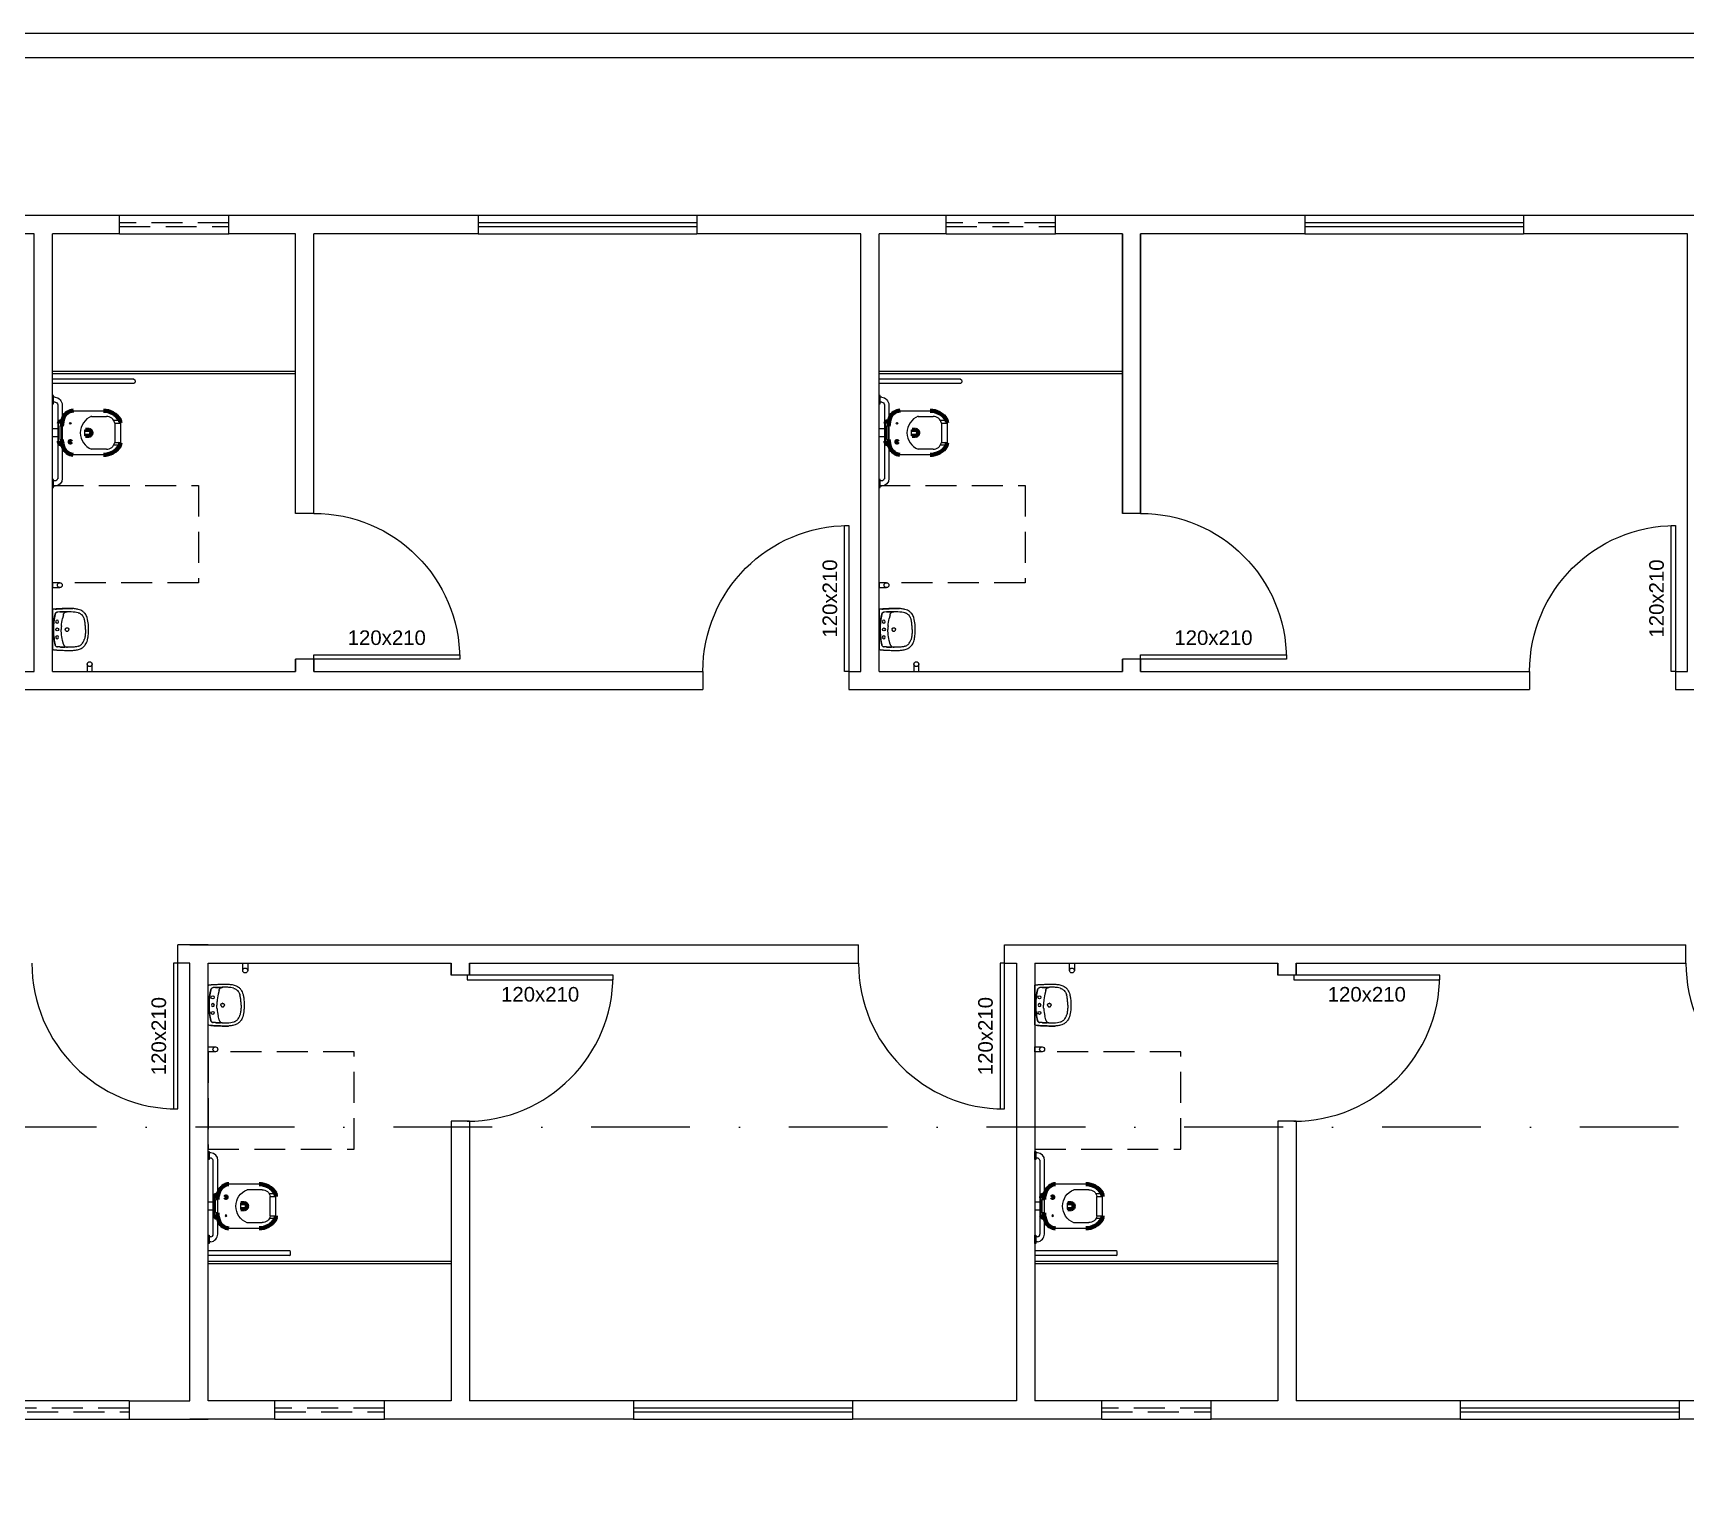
# Model space of a CAD drawing. Header units: centimetres. Extents: x 0 to 1099704, y -139216 to 99734.
# Drawn here: x 1048131 to 1049491, y 11487 to 12691 of the extents above; entities that cross this region are included whole.
import ezdxf
from ezdxf.enums import TextEntityAlignment as Align

# ---------------------------------------------------------------- set-up
doc = ezdxf.new("R2010")
doc.units = ezdxf.units.CM
doc.header["$LTSCALE"] = 4
doc.linetypes.add('DASHDOT', pattern=[25.4, 12.7, -6.35, 0, -6.35])
doc.linetypes.add('DASHED2', pattern=[9.525, 6.35, -3.175])
for name, color, linetype in [('0.1', 1, 'Continuous'), ('0.2', 2, 'Continuous'), ('0.4', 4, 'Continuous'), ('0.6', 6, 'Continuous'), ('02-CONT', 2, 'Continuous'), ('08', 8, 'Continuous'), ('B-CORTE', 4, 'DASHDOT'), ('PDF1_PH - Metal', 253, 'Continuous'), ('PROJEÇÕES', 1, 'DASHED2')]:
    doc.layers.add(name, color=color, linetype=linetype)
doc.layers.add('PDF1_PH - Alv Construir', color=6, linetype='Continuous', lineweight=40)
doc.styles.add('2mm 1-50', font='arial.ttf', dxfattribs={"height": 0.1})

# ---------------------------------------------------------------- blocks, each defined once
blk = doc.blocks.new('1_00e')
blk.add_lwpolyline([(-28.4, -52.3), (-25.4, -52.3), (-25.4, 47.7), (-28.4, 47.7)], close=True)
at = {"color": 1}
blk.add_arc((-28.4, -52.3), 100, 0, 90, dxfattribs=at)
blk = doc.blocks.new('Barra 3')
at = {"layer": 'PDF1_PH - Metal', "lineweight": 9}
for points in [[(19245.1, 25719.8), (19252, 25719.8), (19252, 25719), (19245.1, 25719)], [(19315, 25719.8), (19321.9, 25719.8), (19321.9, 25719), (19315, 25719)]]:
    blk.add_lwpolyline(points, close=True, dxfattribs=at)
for points in [[(19246.4, 25717.7), (19246.4, 25719)], [(19250.7, 25717.7), (19250.7, 25719)], [(19316.3, 25717.7), (19316.3, 25719)], [(19320.6, 25717.7), (19320.6, 25719)], [(19252.9, 25715.5), (19314.6, 25715.5)], [(19252.9, 25711.7), (19314.6, 25711.7)]]:
    blk.add_lwpolyline(points, dxfattribs=at)
for centre, radius, start, end in [((19253.4, 25718.8), 7.08, 188.6936, 267.1299), ((19253, 25717.8), 2.3, 183.7735, 266.2236), ((19314.4, 25717.9), 6.22, 270.0361, 357.9477), ((19314, 25717.8), 2.29, 284.5016, 358.1815)]:
    blk.add_arc(centre, radius, start, end, dxfattribs=at)
blk = doc.blocks.new('bacia sanit')
at = {"layer": 'PDF1_PH - Metal', "lineweight": 9}
for points in [[(16873.7, 24771.4), (16899, 24771.4)], [(16889.1, 24766.7), (16889.6, 24766.7), (16890, 24766.7), (16890.4, 24766.7), (16890.9, 24766.7), (16899.4, 24766.7), (16899.9, 24766.7), (16900.3, 24766.7), (16900.7, 24766.7), (16901.1, 24766.7), (16901.6, 24766.7)], [(16861.7, 24756.4), (16856.6, 24756.4)], [(16861.7, 24745.8), (16861.7, 24746.1), (16861.7, 24759.9), (16861.7, 24760.7)], [(16862.6, 24758.1), (16862.6, 24757.7), (16862.6, 24757.3), (16862.6, 24748.7), (16862.6, 24748.3), (16862.6, 24747.9)], [(16863, 24747.4), (16863, 24747.4), (16863.4, 24747.4), (16863.9, 24747.4), (16864.3, 24747.4), (16864.3, 24753), (16864.3, 24758.6), (16863.9, 24758.6), (16863.4, 24758.6), (16863, 24758.6)], [(16884.4, 24750.4), (16884, 24750.4), (16883.6, 24750.4), (16883.6, 24750.9), (16883.6, 24751.3), (16883.6, 24751.7), (16883.6, 24752.1), (16883.6, 24752.6), (16883.6, 24753), (16883.6, 24753.4), (16883.6, 24753.9), (16883.6, 24754.3), (16883.6, 24754.7), (16883.6, 24755.1), (16883.6, 24755.6), (16884, 24755.6), (16884, 24755.6)], [(16912.8, 24763.3), (16907.7, 24763.3)], [(16908.4, 24761.1), (16912.7, 24761.1), (16913.1, 24761.1)], [(16908.4, 24761.1), (16908.4, 24760.7), (16908.4, 24760.3), (16908.4, 24759.9), (16908.4, 24759.4), (16908.4, 24759), (16908.4, 24758.6), (16908.4, 24758.1), (16908.4, 24757.7), (16908.4, 24757.3), (16908.4, 24756.9), (16908.4, 24756.4)], [(16908.4, 24756.4), (16908.4, 24756), (16908.4, 24755.6), (16908.4, 24755.1), (16908.4, 24754.7), (16908.4, 24754.3), (16908.4, 24753.9), (16908.4, 24753.4), (16908.4, 24753), (16908.4, 24752.6), (16908.4, 24752.1), (16908.4, 24751.7), (16908.4, 24751.3), (16908.4, 24750.9), (16908.4, 24750)], [(16913.1, 24761.1), (16913.1, 24760.7), (16913.1, 24760.3), (16913.1, 24759.9), (16913.1, 24759.4), (16913.1, 24759), (16913.1, 24758.6), (16913.1, 24758.1), (16913.1, 24757.7), (16913.1, 24757.3), (16913.1, 24756.9), (16913.1, 24756.4), (16913.1, 24756), (16913.1, 24755.6), (16913.1, 24755.1), (16913.1, 24754.7), (16913.1, 24754.3), (16913.1, 24753.9), (16913.1, 24753.4), (16913.1, 24753), (16913.1, 24752.6), (16913.1, 24752.1), (16913.1, 24751.7), (16913.1, 24751.3), (16913.1, 24750.9), (16913.1, 24750.4), (16913.1, 24750), (16913.1, 24749.6), (16913.1, 24749.1), (16913.1, 24748.7), (16913.1, 24748.3), (16913.1, 24747.9), (16913.1, 24747.4), (16913.1, 24747), (16913.1, 24746.6), (16913.1, 24746.1), (16913.1, 24745.7), (16913.1, 24745.3), (16913.1, 24744.9)], [(16861.7, 24749.6), (16856.6, 24749.6)], [(16901.6, 24739.3), (16901.1, 24739.3), (16900.7, 24739.3), (16900.3, 24739.3), (16899.4, 24739.3), (16890.9, 24739.3), (16890.4, 24739.3), (16890, 24739.3), (16889.6, 24739.3), (16889.1, 24739.3)], [(16912.8, 24742.7), (16907.6, 24742.7)], [(16908.4, 24750), (16908.4, 24749.6), (16908.4, 24749.1), (16908.4, 24748.7), (16908.4, 24748.3), (16908.4, 24747.9), (16908.4, 24747.4), (16908.4, 24747), (16908.4, 24746.6), (16908.4, 24746.1), (16908.4, 24745.7), (16908.4, 24745.3), (16908.4, 24744.9)], [(16908.4, 24744.9), (16912.7, 24744.9), (16913.1, 24744.9)], [(16908.4, 24744.9), (16912.7, 24744.9), (16913.1, 24744.9)], [(16899, 24734.6), (16873.7, 24734.6)]]:
    blk.add_lwpolyline(points, dxfattribs=at)
at = {"layer": 'PDF1_PH - Metal', "lineweight": 211}
for points in [[(16913.1, 24761.1, 0.086524), (16912.6, 24763.9, 0.264906), (16899, 24771.4)], [(16913.1, 24744.9, -0.086524), (16912.6, 24742.1, -0.264906), (16899, 24734.6)]]:
    blk.add_lwpolyline(points, format="xyb", dxfattribs=at)
blk.add_lwpolyline([(16889.1, 24753), (16889.1, 24753), (16889.1, 24753)], dxfattribs=at)
at = {"layer": 'PDF1_PH - Metal', "lineweight": 9}
blk.add_circle((16871.4, 24760.9), 0.643, dxfattribs=at)
at = {"layer": 'PDF1_PH - Metal', "lineweight": 211}
blk.add_circle((16871.4, 24745.5), 0.643, dxfattribs=at)
for centre, radius, start, end in [((16874, 24762.5), 8.95, 90.3217, 157.8056), ((16864.8, 24759.9), 3.2, 88.1661, 164.6032), ((16890.8, 24757.2), 26.5, 161.0139, 177.0973), ((16885.4, 26015.1), 1259.5, 269.9347, 270.0653), ((16886.5, 24753), 2.59, 275.8679, 84.1321), ((16864.8, 24746), 3.06, 177.2926, 274.2593), ((16892.2, 24749.6), 28, 184.427, 198.8013), ((16875.2, 24744.9), 10.5, 204.627, 261.8049), ((16885.4, 23700.8), 1049.6, 89.9217, 90.0783)]:
    blk.add_arc(centre, radius, start, end, dxfattribs=at)
at = {"layer": 'PDF1_PH - Metal', "lineweight": 9}
for centre, radius, start, end in [((16894.4, 24753), 14.7, 110.9822, 249.0178), ((16901.6, 24759.8), 6.91, 11.172, 90.6439), ((16863, 24758.1), 0.429, 90, 180), ((16863, 24747.9), 0.429, 180, 270), ((16901.6, 24746.2), 6.91, 269.3561, 348.828)]:
    blk.add_arc(centre, radius, start, end, dxfattribs=at)
blk = doc.blocks.new('L.51_P')
at = {"layer": '08'}
for p, q in [((-250, 0), (-249, 0)), ((-249, 0), (249, 0)), ((250, 0), (249, 0)), ((-262, -36), (-262, -36)), ((-259, -9), (-259, -9)), ((-226, -95), (-224, -63)), ((-226, -95), (-225, -95)), ((-225, -95), (-224, -63)), ((-189, -140), (-140, -129)), ((-161, -28), (-161, -28)), ((0, -12), (0, -12)), ((189, -140), (140, -129)), ((161, -28), (161, -28)), ((226, -95), (224, -63)), ((225, -95), (224, -63)), ((226, -95), (225, -95)), ((259, -9), (259, -9)), ((262, -36), (262, -36)), ((-269, -260), (-269, -260)), ((-216, -329), (-216, -329)), ((216, -329), (216, -329)), ((269, -260), (269, -260))]:
    blk.add_line(p, q, dxfattribs=at)
at = {"layer": '08', "ltscale": 27.502596}
for centre in [(-100, -59), (100, -59)]:
    blk.add_circle(centre, 19, dxfattribs=at)
at = {"layer": '08'}
for centre, radius, start, end in [((10, -800), 688, 94.616, 102.655), ((0, -61), 19, 90, 270), ((0, -61), 19, 270, 90), ((-10, -800), 688, 77.345, 85.384)]:
    blk.add_arc(centre, radius, start, end, dxfattribs=at)
for centre, major_axis, ratio, start_param, end_param in [((-178, -187), (-49.3, 11.1), 0.999971, 0.133525, 0.210872), ((-238, -179), (-7.5, 6.62), 0.993745, 3.733046, 3.862859), ((-237, -179), (8.41, 5.42), 0.98852, 5.563301, 5.699979), ((0, -187), (-22.7, 2), 0.992499, 0.072609, 0.200275), ((0, -187), (-22.5, 0.5), 0.991671, 5.253548, 5.29957), ((0, -187), (-22.5, 0.9), 0.992169, 5.255337, 5.27196), ((0, -187), (22.5, 0.5), 0.991671, 0.983616, 1.029637), ((0, -187), (22.5, 0.9), 0.992169, 1.011226, 1.027848), ((0, -187), (22.7, 2), 0.992499, 6.08291, 6.210576), ((178, -187), (49.3, 11.1), 0.999971, 6.072313, 6.14966)]:
    blk.add_ellipse(centre, major_axis=major_axis, ratio=ratio, start_param=start_param, end_param=end_param, dxfattribs=at)
for points, degree, knots in [([(-259, -9), (-259, -8), (-259, -7), (-258, -5), (-258, -4), (-256, -3), (-255, -2), (-254, -1), (-253, 0), (-251, 0), (-250, 0), (-250, 0)], 3, [0, 0, 0, 0, 0.279228, 0.279228, 0.609743, 0.609743, 0.933753, 0.933753, 1.252428, 1.252428, 1.448625, 1.448625, 1.448625, 1.448625]), ([(250, 0), (251, 0), (252, 0), (254, -1), (255, -1), (256, -3), (257, -3), (258, -5), (259, -6), (259, -8), (259, -8), (259, -9)], 3, [0, 0, 0, 0, 0.317814, 0.317814, 0.630623, 0.630623, 0.946539, 0.946539, 1.267049, 1.267049, 1.448529, 1.448529, 1.448529, 1.448529]), ([(-262, -36), (-262, -36), (-262, -37), (-262, -37), (-263, -40), (-263, -43), (-263, -45), (-263, -47), (-263, -48), (-263, -50), (-264, -53), (-264, -56), (-264, -59), (-265, -70), (-265, -80), (-266, -91), (-266, -102), (-267, -112), (-267, -123), (-267, -125), (-267, -128), (-268, -131), (-268, -133), (-268, -136), (-268, -138), (-268, -152), (-269, -166), (-269, -179), (-269, -183), (-269, -188), (-269, -192), (-270, -196), (-270, -200), (-270, -204), (-270, -221), (-270, -239), (-269, -257), (-269, -258), (-269, -259), (-269, -260)], 3, [171.986581, 171.986581, 171.986581, 171.986581, 172.747492, 172.747492, 172.747492, 184.841953, 184.841953, 184.841953, 191.474069, 191.474069, 191.474069, 204.41633, 204.41633, 204.41633, 249.640497, 249.640497, 249.640497, 294.864664, 294.864664, 294.864664, 305.912278, 305.912278, 305.912278, 316.959891, 316.959891, 316.959891, 374.321134, 374.321134, 374.321134, 391.68978, 391.68978, 391.68978, 408.14059, 408.14059, 408.14059, 482.929639, 482.929639, 482.929639, 486.839965, 486.839965, 486.839965, 486.839965]), ([(-269, -260), (-270, -239), (-270, -219), (-269, -173), (-268, -148), (-267, -104), (-266, -85), (-264, -60), (-264, -54), (-263, -46), (-263, -45), (-263, -42), (-263, -40), (-263, -38), (-262, -38), (-262, -37), (-262, -37), (-262, -36), (-262, -36), (-262, -36), (-262, -36), (-262, -36)], 3, [0, 0, 0, 0, 6.207574, 6.207574, 13.657131, 13.657131, 19.458927, 19.458927, 21.24929, 21.24929, 21.72619, 21.72619, 22.164181, 22.164181, 22.393053, 22.393053, 22.550017, 22.550017, 22.706555, 22.706555, 22.800287, 22.800287, 22.800287, 22.800287]), ([(-228, -173), (-228, -172), (-228, -172), (-228, -172), (-228, -171), (-228, -170), (-228, -169), (-228, -167), (-228, -164), (-228, -163), (-228, -160), (-228, -158), (-228, -157), (-228, -154), (-228, -151), (-228, -150), (-228, -148), (-228, -146), (-228, -146), (-228, -143), (-228, -141), (-228, -139), (-228, -135), (-228, -131), (-228, -129), (-227, -125), (-227, -121), (-227, -119), (-227, -113), (-226, -108), (-226, -105), (-226, -101), (-226, -97), (-226, -97), (-226, -96), (-226, -96), (-226, -95), (-226, -95), (-226, -95)], 5, [546.249188, 546.249188, 546.249188, 546.249188, 546.249188, 546.249188, 546.773913, 546.773913, 546.773913, 554.287654, 554.287654, 554.287654, 563.875311, 563.875311, 563.875311, 572.16967, 572.16967, 572.16967, 583.42676, 583.42676, 583.42676, 585.726164, 585.726164, 585.726164, 600.370766, 600.370766, 600.370766, 613.069318, 613.069318, 613.069318, 629.14404, 629.14404, 629.14404, 652.058764, 652.058764, 652.058764, 654.921465, 654.921465, 654.921465, 656.548424, 656.548424, 656.548424, 656.548424, 656.548424, 656.548424]), ([(-225, -95), (-226, -99), (-226, -103), (-226, -107), (-226, -111), (-227, -115), (-227, -119), (-227, -123), (-228, -127), (-228, -131), (-228, -134), (-228, -136), (-228, -139), (-228, -141), (-228, -142), (-228, -144)], 3, [161.339345, 161.339345, 161.339345, 161.339345, 177.77484, 177.77484, 177.77484, 195.119077, 195.119077, 195.119077, 212.353229, 212.353229, 212.353229, 223.772837, 223.772837, 223.772837, 230.426393, 230.426393, 230.426393, 230.426393]), ([(-228, -144), (-228, -145), (-228, -145), (-228, -146), (-228, -146), (-228, -146), (-228, -146), (-228, -148), (-228, -150), (-228, -152), (-228, -153), (-228, -154), (-228, -155), (-228, -157), (-228, -158), (-228, -160), (-228, -160), (-228, -160), (-228, -160)], 3, [0, 0, 0, 0, 2.396491, 2.396491, 2.396491, 3.195399, 3.195399, 3.195399, 10.963495, 10.963495, 10.963495, 15.609873, 15.609873, 15.609873, 22.232893, 22.232893, 22.232893, 22.470867, 22.470867, 22.470867, 22.470867]), ([(-228, -173), (-228, -172), (-228, -172), (-228, -172), (-228, -170), (-228, -167), (-228, -165), (-228, -162), (-228, -160)], 5, [-26.00391, -26.00391, -26.00391, -26.00391, -26.00391, -26.00391, -25.733695, -25.733695, -25.733695, -13.019576, -13.019576, -13.019576, -13.019576, -13.019576, -13.019576]), ([(-228, -181), (-228, -181), (-228, -180), (-228, -180), (-228, -178), (-228, -177), (-228, -176), (-228, -175), (-228, -175), (-228, -174), (-228, -174), (-228, -173), (-228, -173), (-228, -173), (-228, -173), (-228, -173), (-228, -173), (-228, -173)], 5, [532.079054, 532.079054, 532.079054, 532.079054, 532.079054, 532.079054, 536.567488, 536.567488, 536.567488, 541.060364, 541.060364, 541.060364, 543.310398, 543.310398, 543.310398, 544.435445, 544.435445, 544.435445, 544.830456, 544.830456, 544.830456, 544.830456, 544.830456, 544.830456]), ([(-227, -179), (-227, -179), (-227, -179), (-227, -179), (-227, -179), (-227, -179), (-228, -179), (-228, -179), (-228, -179), (-228, -179), (-228, -179), (-228, -179), (-228, -179), (-228, -179), (-228, -179), (-228, -179), (-228, -179), (-228, -179), (-228, -179), (-228, -179), (-228, -179), (-228, -179), (-228, -179), (-228, -179), (-228, -179), (-228, -179), (-228, -179), (-228, -179), (-228, -179), (-228, -179), (-228, -179), (-228, -179), (-228, -179), (-228, -179), (-228, -179), (-228, -179), (-228, -179), (-228, -179), (-228, -179), (-228, -179), (-228, -179), (-228, -179), (-228, -179), (-228, -179), (-228, -179), (-228, -179)], 3, [86.606266, 86.606266, 86.606266, 86.606266, 87.728641, 87.728641, 87.728641, 90.455187, 90.455187, 90.455187, 92.379628, 92.379628, 92.379628, 93.341849, 93.341849, 93.341849, 93.82296, 93.82296, 93.82296, 94.063516, 94.063516, 94.063516, 94.304072, 94.304072, 94.304072, 94.448856, 94.448856, 94.448856, 94.726754, 94.726754, 94.726754, 94.86595, 94.86595, 94.86595, 95.005146, 95.005146, 95.005146, 95.521507, 95.521507, 95.521507, 95.779688, 95.779688, 95.779688, 95.976047, 95.976047, 95.976047, 96.037867, 96.037867, 96.037867, 96.037867]), ([(-228, -179), (-228, -179), (-228, -179), (-228, -180), (-228, -180), (-228, -180), (-228, -180), (-228, -180), (-228, -180), (-228, -181), (-228, -181), (-228, -181), (-228, -181), (-228, -181), (-228, -181), (-228, -181)], 3, [95.867328, 95.867328, 95.867328, 95.867328, 97.58866, 97.58866, 97.58866, 102.978619, 102.978619, 102.978619, 105.844941, 105.844941, 105.844941, 108.501415, 108.501415, 108.501415, 109.427734, 109.427734, 109.427734, 109.427734]), ([(-228, -182), (-228, -182), (-228, -182), (-228, -182), (-228, -182), (-228, -182), (-228, -181)], 3, [11.170476, 11.170476, 11.170476, 11.170476, 15.411887, 15.411887, 15.411887, 21.204547, 21.204547, 21.204547, 21.204547]), ([(-227, -181), (-228, -181), (-228, -181), (-228, -181), (-228, -181), (-228, -181), (-228, -181), (-228, -181), (-228, -181), (-228, -181), (-228, -181), (-228, -181), (-228, -181), (-228, -181), (-228, -181), (-228, -181), (-228, -181), (-228, -181), (-228, -181), (-228, -181), (-228, -181), (-228, -181), (-228, -181), (-228, -181), (-228, -181), (-228, -181), (-228, -181), (-228, -181)], 3, [86.606266, 86.606266, 86.606266, 86.606266, 91.112306, 91.112306, 91.112306, 94.304072, 94.304072, 94.304072, 94.448856, 94.448856, 94.448856, 94.726754, 94.726754, 94.726754, 95.005146, 95.005146, 95.005146, 95.521507, 95.521507, 95.521507, 95.779688, 95.779688, 95.779688, 95.976047, 95.976047, 95.976047, 96.03782, 96.03782, 96.03782, 96.03782]), ([(-228, -181), (-228, -181), (-228, -181), (-228, -181), (-228, -181), (-228, -181), (-228, -181), (-228, -181), (-228, -181), (-228, -181), (-228, -181), (-228, -181), (-228, -181), (-228, -181), (-228, -181), (-228, -181), (-228, -181), (-228, -181), (-228, -181), (-228, -181), (-228, -182), (-228, -182), (-228, -182), (-228, -182), (-228, -182)], 3, [0.000033, 0.000033, 0.000033, 0.000033, 1.898401, 1.898401, 1.898401, 2.370761, 2.370761, 2.370761, 3.823236, 3.823236, 3.823236, 5.758149, 5.758149, 5.758149, 9.592202, 9.592202, 9.592202, 9.856292, 9.856292, 9.856292, 15.276244, 15.276244, 15.276244, 18.99372, 18.99372, 18.99372, 18.99372]), ([(-189, -140), (-196, -141), (-203, -144), (-208, -149), (-211, -151), (-213, -153), (-216, -156), (-216, -156), (-216, -156), (-216, -156), (-221, -163), (-225, -170), (-227, -178), (-227, -179), (-227, -179), (-227, -180)], 3, [18.593861, 18.593861, 18.593861, 18.593861, 48.620819, 48.620819, 48.620819, 61.987959, 61.987959, 61.987959, 63.593601, 63.593601, 63.593601, 96.318173, 96.318173, 96.318173, 99.127558, 99.127558, 99.127558, 99.127558]), ([(-227, -179), (-227, -180), (-227, -180), (-227, -180), (-227, -180), (-227, -180), (-227, -180), (-227, -180), (-227, -180), (-227, -180), (-227, -180), (-227, -180), (-227, -180), (-227, -180), (-227, -180), (-227, -180), (-227, -180), (-227, -180), (-227, -180), (-227, -180), (-227, -180), (-227, -180), (-227, -180), (-227, -180), (-227, -180)], 3, [0, 0, 0, 0, 0.1444645, 0.1444645, 0.1444645, 0.1538416, 0.1538416, 0.1538416, 0.2328101, 0.2328101, 0.2328101, 0.2720552, 0.2720552, 0.2720552, 0.294529, 0.294529, 0.294529, 0.3195248, 0.3195248, 0.3195248, 0.3450333, 0.3450333, 0.3450333, 0.3642456, 0.3642456, 0.3642456, 0.3642456]), ([(-227, -181), (-227, -181), (-227, -181), (-227, -181), (-227, -181), (-227, -181), (-227, -181), (-227, -181), (-227, -180), (-227, -180), (-227, -180), (-227, -180), (-227, -180), (-227, -180), (-227, -180), (-227, -180), (-227, -180), (-227, -180), (-227, -180)], 3, [0, 0, 0, 0, 3.948132, 3.948132, 3.948132, 6.907098, 6.907098, 6.907098, 9.485674, 9.485674, 9.485674, 10.686492, 10.686492, 10.686492, 11.887309, 11.887309, 11.887309, 12.708565, 12.708565, 12.708565, 12.708565]), ([(-224, -63), (-224, -58), (-222, -53), (-219, -48), (-217, -45), (-214, -42), (-210, -40), (-208, -38), (-204, -37), (-201, -36)], 3, [10.913289, 10.913289, 10.913289, 10.913289, 33.960328, 33.960328, 33.960328, 50.289489, 50.289489, 50.289489, 65.056953, 65.056953, 65.056953, 65.056953]), ([(-201, -36), (-205, -37), (-210, -39), (-214, -42), (-219, -47), (-222, -55), (-223, -57), (-224, -60), (-224, -63)], 5, [7.912422, 7.912422, 7.912422, 7.912422, 7.912422, 7.912422, 31.991346, 31.991346, 31.991346, 47.45316, 47.45316, 47.45316, 47.45316, 47.45316, 47.45316]), ([(0, -12), (-60, -12), (-120, -19), (-180, -31), (-187, -33), (-194, -34), (-201, -36)], 3, [460.253252, 460.253252, 460.253252, 460.253252, 715.762091, 715.762091, 715.762091, 745.806363, 745.806363, 745.806363, 745.806363]), ([(-201, -36), (-177, -30), (-152, -25), (-128, -21), (-94, -17), (-61, -14), (-52, -14), (-43, -13), (-34, -13)], 5, [234.918202, 234.918202, 234.918202, 234.918202, 234.918202, 234.918202, 410.549748, 410.549748, 410.549748, 473.914825, 473.914825, 473.914825, 473.914825, 473.914825, 473.914825]), ([(-45, -114), (-41, -114), (-37, -114), (-32, -113), (-28, -113), (-24, -113), (-20, -113), (-13, -112), (-7, -112), (0, -112)], 3, [388.454766, 388.454766, 388.454766, 388.454766, 406.384907, 406.384907, 406.384907, 424.400948, 424.400948, 424.400948, 452.696543, 452.696543, 452.696543, 452.696543]), ([(-34, -13), (-30, -13), (-26, -13), (-22, -13), (-15, -12), (-8, -12), (-2, -12), (-1, -12), (-1, -12), (0, -12)], 3, [59.347784, 59.347784, 59.347784, 59.347784, 76.617445, 76.617445, 76.617445, 106.129652, 106.129652, 106.129652, 108.418766, 108.418766, 108.418766, 108.418766]), ([(-12, -168), (-12, -168), (-12, -168), (-12, -168), (-12, -168), (-12, -168), (-12, -168), (-15, -170), (-18, -173), (-20, -175), (-21, -179), (-22, -183), (-22, -184), (-22, -185), (-22, -186), (-22, -186), (-22, -186), (-22, -186), (-22, -186), (-22, -186), (-22, -187)], 5, [23.677366, 23.677366, 23.677366, 23.677366, 23.677366, 23.677366, 23.697783, 23.697783, 23.697783, 25.117395, 25.117395, 25.117395, 50.594375, 50.594375, 50.594375, 58.007217, 58.007217, 58.007217, 58.536706, 58.536706, 58.536706, 59.055614, 59.055614, 59.055614, 59.055614, 59.055614, 59.055614]), ([(-22, -189), (-22, -190), (-22, -190), (-22, -190), (-22, -194), (-20, -199), (-17, -202), (-16, -203), (-15, -203), (-15, -204), (-13, -206), (-10, -207), (-8, -208), (-5, -209), (-3, -209), (0, -209)], 3, [27.245857, 27.245857, 27.245857, 27.245857, 27.597992, 27.597992, 27.597992, 49.768775, 49.768775, 49.768775, 54.290067, 54.290067, 54.290067, 66.913295, 66.913295, 66.913295, 79.527914, 79.527914, 79.527914, 79.527914]), ([(34, -13), (30, -13), (26, -13), (22, -13), (15, -12), (8, -12), (2, -12), (1, -12), (1, -12), (0, -12)], 3, [59.347784, 59.347784, 59.347784, 59.347784, 76.617445, 76.617445, 76.617445, 106.129652, 106.129652, 106.129652, 108.418717, 108.418717, 108.418717, 108.418717]), ([(0, -12), (60, -12), (120, -19), (180, -31), (187, -33), (194, -34), (201, -36)], 3, [460.253227, 460.253227, 460.253227, 460.253227, 715.76204, 715.76204, 715.76204, 745.806363, 745.806363, 745.806363, 745.806363]), ([(45, -114), (41, -114), (37, -114), (32, -113), (28, -113), (24, -113), (20, -113), (13, -112), (7, -112), (0, -112)], 3, [388.454766, 388.454766, 388.454766, 388.454766, 406.384907, 406.384907, 406.384907, 424.400948, 424.400948, 424.400948, 452.696543, 452.696543, 452.696543, 452.696543]), ([(22, -189), (22, -190), (22, -190), (22, -190), (22, -194), (20, -199), (17, -202), (16, -203), (15, -203), (15, -204), (13, -206), (10, -207), (8, -208), (5, -209), (3, -209), (0, -209)], 3, [27.245857, 27.245857, 27.245857, 27.245857, 27.597992, 27.597992, 27.597992, 49.768775, 49.768775, 49.768775, 54.290067, 54.290067, 54.290067, 66.913295, 66.913295, 66.913295, 79.528565, 79.528565, 79.528565, 79.528565]), ([(12, -168), (12, -168), (12, -168), (12, -168), (12, -168), (12, -168), (12, -168), (15, -170), (18, -173), (20, -175), (21, -179), (22, -183), (22, -184), (22, -185), (22, -186), (22, -186), (22, -186), (22, -186), (22, -186), (22, -186), (22, -187)], 5, [23.677366, 23.677366, 23.677366, 23.677366, 23.677366, 23.677366, 23.697783, 23.697783, 23.697783, 25.117395, 25.117395, 25.117395, 50.594375, 50.594375, 50.594375, 58.007217, 58.007217, 58.007217, 58.536706, 58.536706, 58.536706, 59.055614, 59.055614, 59.055614, 59.055614, 59.055614, 59.055614]), ([(201, -36), (177, -30), (152, -25), (128, -21), (94, -17), (61, -14), (52, -14), (43, -13), (34, -13)], 5, [234.918202, 234.918202, 234.918202, 234.918202, 234.918202, 234.918202, 410.549748, 410.549748, 410.549748, 473.914825, 473.914825, 473.914825, 473.914825, 473.914825, 473.914825]), ([(189, -140), (196, -141), (203, -144), (208, -149), (211, -151), (213, -153), (216, -156), (216, -156), (216, -156), (216, -156), (221, -163), (225, -170), (227, -178), (227, -179), (227, -179), (227, -180)], 3, [18.593861, 18.593861, 18.593861, 18.593861, 48.620819, 48.620819, 48.620819, 61.987959, 61.987959, 61.987959, 63.593601, 63.593601, 63.593601, 96.318173, 96.318173, 96.318173, 99.127558, 99.127558, 99.127558, 99.127558]), ([(224, -63), (224, -58), (222, -53), (219, -48), (217, -45), (214, -42), (210, -40), (208, -38), (204, -37), (201, -36)], 3, [10.913289, 10.913289, 10.913289, 10.913289, 33.960328, 33.960328, 33.960328, 50.289489, 50.289489, 50.289489, 65.056953, 65.056953, 65.056953, 65.056953]), ([(201, -36), (206, -37), (211, -40), (215, -44), (217, -46), (218, -47), (219, -49), (222, -53), (224, -58), (224, -63)], 3, [7.912424, 7.912424, 7.912424, 7.912424, 25.178369, 25.178369, 25.178369, 31.991348, 31.991348, 31.991348, 47.45316, 47.45316, 47.45316, 47.45316]), ([(225, -95), (226, -99), (226, -103), (226, -107), (226, -111), (227, -115), (227, -119), (227, -123), (228, -127), (228, -131), (228, -134), (228, -136), (228, -139), (228, -141), (228, -142), (228, -144)], 3, [161.339345, 161.339345, 161.339345, 161.339345, 177.77484, 177.77484, 177.77484, 195.119077, 195.119077, 195.119077, 212.353229, 212.353229, 212.353229, 223.772837, 223.772837, 223.772837, 230.426393, 230.426393, 230.426393, 230.426393]), ([(225, -291), (227, -274), (229, -256), (229, -223), (229, -207), (229, -191)], 3, [0.000002, 0.000002, 0.000002, 0.000002, 5.212146, 5.212146, 10.015536, 10.015536, 10.015536, 10.015536]), ([(228, -173), (228, -172), (228, -172), (228, -172), (228, -171), (228, -170), (228, -169), (228, -167), (228, -164), (228, -163), (228, -160), (228, -158), (228, -157), (228, -154), (228, -151), (228, -150), (228, -148), (228, -146), (228, -146), (228, -143), (228, -141), (228, -139), (228, -135), (228, -131), (228, -129), (227, -125), (227, -121), (227, -119), (227, -113), (226, -108), (226, -105), (226, -101), (226, -97), (226, -97), (226, -96), (226, -96), (226, -95), (226, -95), (226, -95)], 5, [546.249188, 546.249188, 546.249188, 546.249188, 546.249188, 546.249188, 546.773913, 546.773913, 546.773913, 554.287654, 554.287654, 554.287654, 563.875311, 563.875311, 563.875311, 572.16967, 572.16967, 572.16967, 583.42676, 583.42676, 583.42676, 585.726164, 585.726164, 585.726164, 600.370766, 600.370766, 600.370766, 613.069318, 613.069318, 613.069318, 629.14404, 629.14404, 629.14404, 652.058764, 652.058764, 652.058764, 654.921465, 654.921465, 654.921465, 656.548424, 656.548424, 656.548424, 656.548424, 656.548424, 656.548424]), ([(227, -181), (227, -181), (227, -181), (227, -181), (227, -181), (227, -181), (227, -181), (227, -181), (227, -180), (227, -180), (227, -180), (227, -180), (227, -180), (227, -180), (227, -180), (227, -180), (227, -180), (227, -180), (227, -180)], 3, [0, 0, 0, 0, 3.948132, 3.948132, 3.948132, 6.907098, 6.907098, 6.907098, 9.485674, 9.485674, 9.485674, 10.686492, 10.686492, 10.686492, 11.887309, 11.887309, 11.887309, 12.708565, 12.708565, 12.708565, 12.708565]), ([(227, -181), (228, -181), (228, -181), (228, -181), (228, -181), (228, -181), (228, -181), (228, -181), (228, -181), (228, -181), (228, -181), (228, -181), (228, -181), (228, -181), (228, -181), (228, -181), (228, -181), (228, -181), (228, -181), (228, -181), (228, -181), (228, -181), (228, -181), (228, -181), (228, -181), (228, -181), (228, -181), (228, -181)], 3, [86.606266, 86.606266, 86.606266, 86.606266, 91.112306, 91.112306, 91.112306, 94.304072, 94.304072, 94.304072, 94.448856, 94.448856, 94.448856, 94.726754, 94.726754, 94.726754, 95.005146, 95.005146, 95.005146, 95.521507, 95.521507, 95.521507, 95.779688, 95.779688, 95.779688, 95.976047, 95.976047, 95.976047, 96.03782, 96.03782, 96.03782, 96.03782]), ([(228, -144), (228, -145), (228, -145), (228, -146), (228, -146), (228, -146), (228, -146), (228, -148), (228, -150), (228, -152), (228, -153), (228, -154), (228, -155), (228, -157), (228, -158), (228, -160), (228, -160), (228, -160), (228, -160)], 3, [0, 0, 0, 0, 2.396491, 2.396491, 2.396491, 3.195399, 3.195399, 3.195399, 10.963495, 10.963495, 10.963495, 15.609873, 15.609873, 15.609873, 22.232893, 22.232893, 22.232893, 22.470867, 22.470867, 22.470867, 22.470867]), ([(228, -173), (228, -172), (228, -172), (228, -172), (228, -170), (228, -167), (228, -165), (228, -162), (228, -160)], 5, [-26.00391, -26.00391, -26.00391, -26.00391, -26.00391, -26.00391, -25.733695, -25.733695, -25.733695, -13.019576, -13.019576, -13.019576, -13.019576, -13.019576, -13.019576]), ([(228, -181), (228, -181), (228, -180), (228, -180), (228, -178), (228, -177), (228, -176), (228, -175), (228, -175), (228, -174), (228, -174), (228, -173), (228, -173), (228, -173), (228, -173), (228, -173), (228, -173), (228, -173)], 5, [532.079054, 532.079054, 532.079054, 532.079054, 532.079054, 532.079054, 536.567488, 536.567488, 536.567488, 541.060364, 541.060364, 541.060364, 543.310398, 543.310398, 543.310398, 544.435445, 544.435445, 544.435445, 544.830456, 544.830456, 544.830456, 544.830456, 544.830456, 544.830456]), ([(228, -182), (228, -182), (228, -182), (228, -182), (228, -182), (228, -182), (228, -181)], 3, [11.170476, 11.170476, 11.170476, 11.170476, 15.411887, 15.411887, 15.411887, 21.204547, 21.204547, 21.204547, 21.204547]), ([(228, -181), (228, -181), (228, -181), (228, -181), (228, -181), (228, -181), (228, -181), (228, -181), (228, -181), (228, -181), (228, -181), (228, -181), (228, -181), (228, -181), (228, -181), (228, -181), (228, -181), (228, -181), (228, -181), (228, -181), (228, -182), (228, -182), (228, -182), (228, -182), (228, -182)], 3, [0.000033, 0.000033, 0.000033, 0.000033, 1.898401, 1.898401, 1.898401, 2.370761, 2.370761, 2.370761, 3.823236, 3.823236, 3.823236, 5.758149, 5.758149, 5.758149, 9.592202, 9.592202, 9.592202, 9.856292, 9.856292, 9.856292, 15.276244, 15.276244, 15.276244, 18.99372, 18.99372, 18.99372, 18.99372]), ([(262, -36), (262, -36), (262, -37), (262, -37), (263, -40), (263, -43), (263, -45), (263, -47), (263, -48), (263, -50), (264, -53), (264, -56), (264, -59), (265, -70), (265, -80), (266, -91), (266, -102), (267, -112), (267, -123), (267, -125), (267, -128), (268, -131), (268, -133), (268, -136), (268, -138), (268, -152), (269, -166), (269, -179), (269, -183), (269, -188), (269, -192), (270, -196), (270, -200), (270, -204), (270, -221), (270, -239), (269, -257), (269, -258), (269, -259), (269, -260)], 3, [171.986581, 171.986581, 171.986581, 171.986581, 172.747492, 172.747492, 172.747492, 184.841953, 184.841953, 184.841953, 191.474069, 191.474069, 191.474069, 204.41633, 204.41633, 204.41633, 249.640497, 249.640497, 249.640497, 294.864664, 294.864664, 294.864664, 305.912278, 305.912278, 305.912278, 316.959891, 316.959891, 316.959891, 374.321134, 374.321134, 374.321134, 391.68978, 391.68978, 391.68978, 408.14059, 408.14059, 408.14059, 482.929639, 482.929639, 482.929639, 486.839965, 486.839965, 486.839965, 486.839965]), ([(262, -36), (262, -36), (262, -36), (262, -36), (262, -36), (262, -37), (262, -37), (262, -37), (262, -37), (262, -38), (263, -39), (263, -40), (263, -40), (263, -42), (263, -43), (263, -47), (263, -49), (264, -58), (265, -65), (266, -86), (266, -101), (268, -141), (269, -168), (270, -216), (270, -238), (269, -260)], 3, [0.212871, 0.212871, 0.212871, 0.212871, 0.307715, 0.307715, 0.417994, 0.417994, 0.518366, 0.518366, 0.682318, 0.682318, 0.844684, 0.844684, 1.063629, 1.063629, 1.413977, 1.413977, 2.124866, 2.124866, 4.109013, 4.109013, 8.503951, 8.503951, 16.390189, 16.390189, 23.015496, 23.015496, 23.015496, 23.015496]), ([(-62, -461), (-92, -458), (-123, -454), (-171, -438), (-189, -430), (-214, -410), (-222, -401), (-236, -382), (-242, -373), (-251, -352), (-255, -341), (-260, -323), (-261, -316), (-263, -309)], 3, [0, 0, 0, 0, 9.188374, 9.188374, 15.03441, 15.03441, 18.713973, 18.713973, 21.993411, 21.993411, 25.540766, 25.540766, 27.624534, 27.624534, 27.624534, 27.624534]), ([(-216, -329), (-215, -331), (-215, -332), (-214, -334), (-213, -338), (-211, -343), (-209, -347), (-206, -353), (-202, -359), (-198, -365), (-195, -370), (-191, -375), (-186, -379), (-180, -385), (-173, -390), (-165, -395), (-159, -398), (-153, -401), (-146, -404), (-141, -406), (-136, -407), (-130, -409)], 3, [544.291877, 544.291877, 544.291877, 544.291877, 550.872534, 550.872534, 550.872534, 571.780058, 571.780058, 571.780058, 601.038921, 601.038921, 601.038921, 628.392297, 628.392297, 628.392297, 666.157842, 666.157842, 666.157842, 694.913085, 694.913085, 694.913085, 718.447591, 718.447591, 718.447591, 718.447591]), ([(-63, -420), (-71, -420), (-79, -419), (-87, -418), (-95, -416), (-103, -415), (-110, -414), (-117, -412), (-124, -411), (-130, -409)], 3, [54.852513, 54.852513, 54.852513, 54.852513, 88.476523, 88.476523, 88.476523, 122.168155, 122.168155, 122.168155, 151.102791, 151.102791, 151.102791, 151.102791]), ([(-50, -422), (-53, -421), (-55, -421), (-58, -421), (-61, -421), (-63, -420), (-63, -420), (-63, -420), (-63, -420)], 5, [11.184117, 11.184117, 11.184117, 11.184117, 11.184117, 11.184117, 30.072391, 30.072391, 30.072391, 30.457117, 30.457117, 30.457117, 30.457117, 30.457117, 30.457117]), ([(0, -424), (-15, -424), (-31, -423), (-46, -422), (-47, -422), (-49, -422), (-50, -422)], 3, [0, 0, 0, 0, 65.317681, 65.317681, 65.317681, 70.958525, 70.958525, 70.958525, 70.958525]), ([(0, -424), (15, -424), (31, -423), (46, -422), (47, -422), (49, -422), (50, -422)], 3, [0, 0, 0, 0, 65.317681, 65.317681, 65.317681, 70.958525, 70.958525, 70.958525, 70.958525]), ([(50, -422), (53, -421), (55, -421), (58, -421), (61, -421), (63, -420), (63, -420), (63, -420), (63, -420)], 5, [11.184117, 11.184117, 11.184117, 11.184117, 11.184117, 11.184117, 30.072391, 30.072391, 30.072391, 30.457117, 30.457117, 30.457117, 30.457117, 30.457117, 30.457117]), ([(263, -309), (259, -326), (255, -343), (242, -373), (234, -386), (217, -407), (208, -415), (190, -428), (180, -433), (159, -442), (148, -446), (123, -453), (109, -455), (84, -459), (73, -460), (62, -461)], 3, [0, 0, 0, 0, 5.216879, 5.216879, 9.702198, 9.702198, 13.238129, 13.238129, 16.51865, 16.51865, 20.081508, 20.081508, 24.355161, 24.355161, 27.647025, 27.647025, 27.647025, 27.647025]), ([(63, -420), (71, -420), (79, -419), (87, -418), (95, -416), (103, -415), (110, -414), (117, -412), (124, -411), (130, -409)], 3, [54.852513, 54.852513, 54.852513, 54.852513, 88.476523, 88.476523, 88.476523, 122.168155, 122.168155, 122.168155, 151.102791, 151.102791, 151.102791, 151.102791]), ([(216, -329), (215, -331), (215, -332), (214, -334), (213, -338), (211, -343), (209, -347), (206, -353), (202, -359), (198, -365), (195, -370), (191, -375), (186, -379), (180, -385), (173, -390), (165, -395), (159, -398), (153, -401), (146, -404), (141, -406), (136, -407), (130, -409)], 3, [544.291877, 544.291877, 544.291877, 544.291877, 550.872534, 550.872534, 550.872534, 571.780058, 571.780058, 571.780058, 601.038921, 601.038921, 601.038921, 628.392297, 628.392297, 628.392297, 666.157842, 666.157842, 666.157842, 694.913085, 694.913085, 694.913085, 718.447591, 718.447591, 718.447591, 718.447591])]:
    blk.add_open_spline(points, degree=degree, knots=knots, dxfattribs=at)
for points, degree in [([(-262, -36), (-262, -28), (-261, -20), (-260, -11)], 3), ([(-260, -11), (-260, -10), (-259, -10), (-259, -9)], 3), ([(-229, -191), (-229, -224), (-230, -258), (-225, -291)], 3), ([(-229, -186), (-229, -187), (-229, -188), (-229, -189), (-229, -190), (-229, -191)], 5), ([(-224, -63), (-224, -63), (-224, -63), (-224, -63), (-224, -63), (-224, -63)], 5), ([(-201, -36), (-201, -36), (-201, -36), (-201, -36)], 3), ([(0, -164), (-4, -164), (-8, -165), (-11, -167)], 3), ([(0, -164), (4, -164), (8, -165), (11, -167)], 3), ([(201, -36), (201, -36), (201, -36), (201, -36)], 3), ([(224, -63), (224, -63), (224, -63), (224, -63), (224, -63), (224, -63)], 5), ([(229, -186), (229, -187), (229, -188), (229, -189), (229, -190), (229, -191)], 5), ([(259, -9), (259, -10), (260, -10), (260, -11)], 3), ([(260, -11), (261, -20), (262, -28), (262, -36)], 3), ([(-263, -309), (-266, -293), (-268, -276), (-269, -260)], 3), ([(-225, -291), (-223, -304), (-220, -317), (-216, -329)], 3), ([(216, -329), (220, -317), (223, -304), (225, -291)], 3), ([(269, -260), (268, -276), (266, -293), (263, -309)], 3), ([(0, -464), (-21, -464), (-41, -463), (-62, -461)], 3), ([(62, -461), (41, -463), (21, -464), (0, -464)], 3)]:
    blk.add_open_spline(points, degree=degree, dxfattribs=at)

msp = doc.modelspace()

# ---------------------------------------------------------------- linework, layer by layer
at = {"layer": '0.1', "linetype": 'DASHED2'}
for p, q in [((1048292.027, 12535.477), (1048202.027, 12535.477)), ((1048202.027, 12532.477), (1048292.027, 12532.477)), ((1048972.027, 12535.477), (1048882.027, 12535.477)), ((1048882.027, 12532.477), (1048972.027, 12532.477)), ((1048210.027, 11560.556), (1048050.027, 11560.556)), ((1048050.027, 11557.556), (1048210.027, 11557.556)), ((1048420.027, 11560.556), (1048330.027, 11560.556)), ((1048330.027, 11557.556), (1048420.027, 11557.556)), ((1049100.027, 11560.556), (1049010.027, 11560.556)), ((1049010.027, 11557.556), (1049100.027, 11557.556))]:
    msp.add_line(p, q, dxfattribs=at)
at = {"layer": '0.1'}
for p, q in [((1048147.027, 12413.477), (1048347.027, 12413.477)), ((1048827.027, 12413.477), (1049027.027, 12413.477)), ((1048147.027, 12411.477), (1048347.027, 12411.477)), ((1048827.027, 12411.477), (1049027.027, 12411.477)), ((1048275.027, 11681.556), (1048475.027, 11681.556)), ((1048275.027, 11679.556), (1048475.027, 11679.556)), ((1048955.027, 11681.556), (1049155.027, 11681.556)), ((1048955.027, 11679.556), (1049155.027, 11679.556))]:
    msp.add_line(p, q, dxfattribs=at)
at = {"layer": '0.2'}
for p, q in [((1048677.027, 12541.477), (1048497.027, 12541.477)), ((1049357.027, 12541.477), (1049177.027, 12541.477)), ((1048677.027, 12535.477), (1048497.027, 12535.477)), ((1048497.027, 12532.477), (1048677.027, 12532.477)), ((1048497.027, 12526.477), (1048677.027, 12526.477)), ((1049357.027, 12535.477), (1049177.027, 12535.477)), ((1049177.027, 12532.477), (1049357.027, 12532.477)), ((1049177.027, 12526.477), (1049357.027, 12526.477)), ((1048805.027, 11566.556), (1048625.027, 11566.556)), ((1048805.027, 11560.556), (1048625.027, 11560.556)), ((1048625.027, 11557.556), (1048805.027, 11557.556)), ((1049485.027, 11566.556), (1049305.027, 11566.556)), ((1049485.027, 11560.556), (1049305.027, 11560.556)), ((1049305.027, 11557.556), (1049485.027, 11557.556)), ((1048625.027, 11551.556), (1048805.027, 11551.556)), ((1049305.027, 11551.556), (1049485.027, 11551.556))]:
    msp.add_line(p, q, dxfattribs=at)
at = {"layer": '0.4'}
for points in [[(1045521.803, 9701.981), (1045502.201, 9701.927), (1045884.087, 12691.477), (1058884.527, 12691.477), (1058046.597, 10275.21)], [(1045524.927, 9721.989), (1045901.695, 12671.477), (1058856.423, 12671.477), (1058032.365, 10295.21)]]:
    msp.add_lwpolyline(points, dxfattribs=at)
at = {"layer": '0.6'}
for p, q in [((1048202.027, 12526.477), (1048202.027, 12541.477)), ((1048292.027, 12541.477), (1048202.027, 12541.477)), ((1048292.027, 12526.477), (1048292.027, 12541.477)), ((1048497.027, 12541.477), (1048497.027, 12526.477)), ((1048677.027, 12541.477), (1048677.027, 12526.477)), ((1048882.027, 12526.477), (1048882.027, 12541.477)), ((1048972.027, 12541.477), (1048882.027, 12541.477)), ((1048972.027, 12526.477), (1048972.027, 12541.477)), ((1049177.027, 12541.477), (1049177.027, 12526.477)), ((1049357.027, 12541.477), (1049357.027, 12526.477)), ((1048202.027, 12526.477), (1048292.027, 12526.477)), ((1048882.027, 12526.477), (1048972.027, 12526.477)), ((1048362.027, 12296.477), (1048347.027, 12296.477)), ((1049042.027, 12296.477), (1049027.027, 12296.477)), ((1048362.027, 12176.477), (1048347.027, 12176.477)), ((1049042.027, 12176.477), (1049027.027, 12176.477)), ((1048682.027, 12166.477), (1048682.027, 12151.477)), ((1048802.027, 12166.477), (1048802.027, 12151.477)), ((1049362.027, 12166.477), (1049362.027, 12151.477)), ((1049482.027, 12166.477), (1049482.027, 12151.477)), ((1048250.027, 11926.556), (1048250.027, 11941.556)), ((1048810.027, 11926.556), (1048810.027, 11941.556)), ((1048930.027, 11926.556), (1048930.027, 11941.556)), ((1049490.63, 11926.556), (1049490.63, 11941.556)), ((1048490.027, 11916.556), (1048475.027, 11916.556)), ((1049170.027, 11916.556), (1049155.027, 11916.556)), ((1048490.027, 11796.556), (1048475.027, 11796.556)), ((1049170.027, 11796.556), (1049155.027, 11796.556)), ((1048210.027, 11566.556), (1048050.027, 11566.556)), ((1048210.027, 11566.556), (1048210.027, 11551.556)), ((1048330.027, 11551.556), (1048330.027, 11566.556)), ((1048420.027, 11566.556), (1048330.027, 11566.556)), ((1048420.027, 11551.556), (1048420.027, 11566.556)), ((1048625.027, 11566.556), (1048625.027, 11551.556)), ((1048805.027, 11566.556), (1048805.027, 11551.556)), ((1049010.027, 11551.556), (1049010.027, 11566.556)), ((1049100.027, 11566.556), (1049010.027, 11566.556)), ((1049100.027, 11551.556), (1049100.027, 11566.556)), ((1049305.027, 11566.556), (1049305.027, 11551.556)), ((1049485.027, 11566.556), (1049485.027, 11551.556)), ((1048050.027, 11551.556), (1048210.027, 11551.556)), ((1048330.027, 11551.556), (1048420.027, 11551.556)), ((1049010.027, 11551.556), (1049100.027, 11551.556))]:
    msp.add_line(p, q, dxfattribs=at)
for points in [[(1048147.027, 12541.477), (1048069.527, 12541.477)], [(1048202.027, 12541.477), (1048132.027, 12541.477)], [(1048362.027, 12541.477), (1048292.027, 12541.477)], [(1048497.027, 12541.477), (1048347.027, 12541.477)], [(1048827.027, 12541.477), (1048677.027, 12541.477)], [(1048882.027, 12541.477), (1048812.027, 12541.477)], [(1049042.027, 12541.477), (1048972.027, 12541.477)], [(1049177.027, 12541.477), (1049027.027, 12541.477)], [(1049507.027, 12541.477), (1049357.027, 12541.477)], [(1048122.027, 12166.477), (1048132.027, 12166.477), (1048132.027, 12526.477), (1048069.527, 12526.477)], [(1048147.027, 12166.477), (1048147.027, 12526.477)], [(1048202.027, 12526.477), (1048147.027, 12526.477)], [(1048347.027, 12296.477), (1048347.027, 12526.477), (1048292.027, 12526.477)], [(1048362.027, 12296.477), (1048362.027, 12526.477)], [(1048497.027, 12526.477), (1048362.027, 12526.477)], [(1048802.027, 12166.477), (1048812.027, 12166.477), (1048812.027, 12526.477), (1048677.027, 12526.477)], [(1048827.027, 12166.477), (1048827.027, 12526.477)], [(1048882.027, 12526.477), (1048827.027, 12526.477)], [(1049027.027, 12296.477), (1049027.027, 12526.477), (1048972.027, 12526.477)], [(1049027.027, 12526.477), (1049027.027, 12296.477)], [(1049042.027, 12296.477), (1049042.027, 12526.477)], [(1049177.027, 12526.477), (1049042.027, 12526.477), (1049042.027, 12296.477)], [(1049482.027, 12166.477), (1049492.027, 12166.477), (1049492.027, 12526.477), (1049357.027, 12526.477)], [(1048147.027, 12166.477), (1048347.027, 12166.477), (1048347.027, 12176.477)], [(1048347.027, 12176.477), (1048347.027, 12166.477)], [(1048362.027, 12166.477), (1048362.027, 12176.477)], [(1048362.027, 12176.477), (1048362.027, 12166.477), (1048682.027, 12166.477)], [(1048827.027, 12166.477), (1049027.027, 12166.477), (1049027.027, 12176.477)], [(1049027.027, 12176.477), (1049027.027, 12166.477)], [(1049042.027, 12166.477), (1049042.027, 12176.477)], [(1049042.027, 12176.477), (1049042.027, 12166.477), (1049052.027, 12166.477)], [(1049052.027, 12166.477), (1049362.027, 12166.477)], [(1048122.027, 12151.477), (1048147.027, 12151.477)], [(1048132.027, 12151.477), (1048362.027, 12151.477)], [(1048347.027, 12151.477), (1048682.027, 12151.477)], [(1048802.027, 12151.477), (1048827.027, 12151.477)], [(1048812.027, 12151.477), (1049052.027, 12151.477), (1049052.027, 12151.477)], [(1049052.027, 12151.477), (1049362.027, 12151.477)], [(1049482.027, 12151.477), (1049507.027, 12151.477)], [(1048275.027, 11941.556), (1048250.027, 11941.556)], [(1048260.027, 11941.556), (1048490.027, 11941.556)], [(1048475.027, 11941.556), (1048810.027, 11941.556)], [(1048930.027, 11941.556), (1048955.027, 11941.556)], [(1048940.027, 11941.556), (1049180.027, 11941.556)], [(1049180.027, 11941.556), (1049490.63, 11941.556)], [(1049610.63, 11941.556), (1049635.027, 11941.556), (1049635.027, 11551.556), (1049485.027, 11551.556)], [(1048210.027, 11566.556), (1048260.027, 11566.556), (1048260.027, 11926.556), (1048250.027, 11926.556)], [(1048260.027, 11566.556), (1048260.027, 11926.556)], [(1048275.027, 11566.556), (1048275.027, 11926.556)], [(1048330.027, 11566.556), (1048275.027, 11566.556), (1048275.027, 11926.556), (1048475.027, 11926.556), (1048475.027, 11916.556)], [(1048475.027, 11916.556), (1048475.027, 11926.556)], [(1048490.027, 11926.556), (1048490.027, 11916.556)], [(1048490.027, 11916.556), (1048490.027, 11926.556), (1048810.027, 11926.556)], [(1048930.027, 11926.556), (1048940.027, 11926.556), (1048940.027, 11566.556), (1048805.027, 11566.556)], [(1048955.027, 11926.556), (1048955.027, 11566.556)], [(1048955.027, 11926.556), (1049155.027, 11926.556), (1049155.027, 11916.556)], [(1049155.027, 11916.556), (1049155.027, 11926.556)], [(1049170.027, 11926.556), (1049170.027, 11916.556)], [(1049170.027, 11916.556), (1049170.027, 11926.556), (1049180.027, 11926.556)], [(1049180.027, 11926.556), (1049490.63, 11926.556)], [(1049610.63, 11926.556), (1049620.027, 11926.556), (1049620.027, 11566.556), (1049485.027, 11566.556)], [(1048475.027, 11796.556), (1048475.027, 11566.556), (1048420.027, 11566.556)], [(1048490.027, 11796.556), (1048490.027, 11566.556)], [(1049155.027, 11796.556), (1049155.027, 11566.556), (1049100.027, 11566.556)], [(1049170.027, 11796.556), (1049170.027, 11566.556)], [(1048625.027, 11566.556), (1048490.027, 11566.556)], [(1049010.027, 11566.556), (1048955.027, 11566.556)], [(1049305.027, 11566.556), (1049170.027, 11566.556)], [(1048210.027, 11551.556), (1048275.027, 11551.556)], [(1048330.027, 11551.556), (1048260.027, 11551.556)], [(1048490.027, 11551.556), (1048420.027, 11551.556)], [(1048625.027, 11551.556), (1048475.027, 11551.556)], [(1048955.027, 11551.556), (1048805.027, 11551.556)], [(1049010.027, 11551.556), (1048940.027, 11551.556)], [(1049170.027, 11551.556), (1049100.027, 11551.556)], [(1049305.027, 11551.556), (1049155.027, 11551.556)]]:
    msp.add_lwpolyline(points, dxfattribs=at)
at = {"layer": 'B-CORTE', "ltscale": 1.6}
msp.add_line((1058756.237, 11791.695), (1045447.892, 11791.695), dxfattribs=at)
at = {"layer": 'PDF1_PH - Metal', "lineweight": 9}
for points in [[(1048213.94, 12406.94), (1048147.027, 12406.94)], [(1048213.94, 12403.133), (1048147.027, 12403.133)], [(1048893.94, 12406.94), (1048827.027, 12406.94)], [(1048893.94, 12403.133), (1048827.027, 12403.133)], [(1048341.94, 11689.9), (1048275.027, 11689.9)], [(1048341.94, 11686.093), (1048275.027, 11686.093)], [(1049021.94, 11689.9), (1048955.027, 11689.9)], [(1049021.94, 11686.093), (1048955.027, 11686.093)]]:
    msp.add_lwpolyline(points, dxfattribs=at)
at = {"layer": 'PDF1_PH - Metal'}
for points in [[(1048153.025, 12239.391), (1048147.027, 12239.391), (1048147.027, 12235.391), (1048153.025, 12235.391)], [(1048833.025, 12239.391), (1048827.027, 12239.391), (1048827.027, 12235.391), (1048833.025, 12235.391)], [(1048175.56, 12172.475), (1048175.56, 12166.477), (1048179.56, 12166.477), (1048179.56, 12172.475)], [(1048855.56, 12172.475), (1048855.56, 12166.477), (1048859.56, 12166.477), (1048859.56, 12172.475)], [(1048303.56, 11920.558), (1048303.56, 11926.556), (1048307.56, 11926.556), (1048307.56, 11920.558)], [(1048983.56, 11920.558), (1048983.56, 11926.556), (1048987.56, 11926.556), (1048987.56, 11920.558)], [(1048281.025, 11853.642), (1048275.027, 11853.642), (1048275.027, 11857.642), (1048281.025, 11857.642)], [(1048961.025, 11853.642), (1048955.027, 11853.642), (1048955.027, 11857.642), (1048961.025, 11857.642)]]:
    msp.add_lwpolyline(points, dxfattribs=at)
for centre in [(1048153.025, 12237.391), (1048833.025, 12237.391), (1048177.56, 12172.475), (1048857.56, 12172.475), (1048305.56, 11920.558), (1048985.56, 11920.558), (1048281.025, 11855.642), (1048961.025, 11855.642)]:
    msp.add_circle(centre, 2, dxfattribs=at)
at = {"layer": 'PDF1_PH - Metal', "lineweight": 9}
for points in [[(1048213.94, 12406.94), (1048215.209, 12406.94), (1048215.209, 12403.133), (1048213.94, 12403.133)], [(1048893.94, 12406.94), (1048895.209, 12406.94), (1048895.209, 12403.133), (1048893.94, 12403.133)], [(1048341.94, 11686.093), (1048343.209, 11686.093), (1048343.209, 11689.9), (1048341.94, 11689.9)], [(1049021.94, 11686.093), (1049023.209, 11686.093), (1049023.209, 11689.9), (1049021.94, 11689.9)]]:
    msp.add_open_spline(points, degree=3, dxfattribs=at)
at = {"layer": 'PROJEÇÕES', "color": 250}
for points in [[(1048147.027, 12319.391), (1048267.027, 12319.391), (1048267.027, 12239.391), (1048147.027, 12239.391)], [(1048827.027, 12319.391), (1048947.027, 12319.391), (1048947.027, 12239.391), (1048827.027, 12239.391)], [(1048275.027, 11773.642), (1048395.027, 11773.642), (1048395.027, 11853.642), (1048275.027, 11853.642)], [(1048955.027, 11773.642), (1049075.027, 11773.642), (1049075.027, 11853.642), (1048955.027, 11853.642)]]:
    msp.add_lwpolyline(points, close=True, dxfattribs=at)

# ---------------------------------------------------------------- block references
at = {"yscale": 0.06400000000000002, "zscale": 0.06400000000000002}
for p, xscale, rotation in [((1048147.027, 12200.977), -0.06400000000000002, 90), ((1048827.027, 12200.977), -0.06400000000000002, 90), ((1048275.027, 11892.056), 0.06400000000000002, 90.00000000000001), ((1048955.027, 11892.056), 0.06400000000000002, 90.00000000000001)]:
    msp.add_blockref('L.51_P', p, dxfattribs=dict(at, xscale=xscale, rotation=rotation))
at = {"layer": '02-CONT', "yscale": 1.2, "zscale": 1.2}
for p, xscale, rotation in [((1048424.73, 12210.563), -1.2, 270), ((1049104.73, 12210.563), -1.2, 270), ((1048215.94, 11863.853), 1.2, 180), ((1048895.94, 11863.853), 1.2, 180), ((1049576.543, 11863.853), 1.2, 180), ((1048550.872, 11882.456), 1.2, 270), ((1049230.872, 11882.456), 1.2, 270)]:
    msp.add_blockref('1_00e', p, dxfattribs=dict(at, xscale=xscale, rotation=rotation))
at = {"layer": '02-CONT', "xscale": -1.2, "yscale": 1.2, "zscale": 1.2}
for p in [(1048767.94, 12229.18), (1049447.94, 12229.18)]:
    msp.add_blockref('1_00e', p, dxfattribs=at)
at = {"layer": 'PDF1_PH - Alv Construir'}
for name, p, xscale, yscale, zscale, rotation in [('Barra 3', (1073533.667, 31389.232, 77800), -0.9870452279999999, 0.9870452279999999, 0.9870452279999999, 90), ('Barra 3', (1074213.667, 31389.232, 77800), -0.9870452279999999, 0.9870452279999999, 0.9870452279999999, 90), ('Barra 3', (1073661.667, -7299.843, 77800), 0.9870452279999999, 0.9870452279999999, 0.9870452279999999, 89.99999999999999), ('Barra 3', (1074341.667, -7299.843, 77800), 0.9870452279999999, 0.9870452279999999, 0.9870452279999999, 89.99999999999999), ('bacia sanit', (1031636.831, 36158.993), -0.9870452279999995, 0.9870452279999995, 0.9870452279999995, 180), ('bacia sanit', (1032316.831, 36158.993), -0.9870452279999995, 0.9870452279999995, 0.9870452279999995, 180)]:
    msp.add_blockref(name, p, dxfattribs=dict(at, xscale=xscale, yscale=yscale, zscale=zscale, rotation=rotation))
at = {"layer": 'PDF1_PH - Alv Construir', "xscale": 0.9870452279999995, "yscale": 0.9870452279999995, "zscale": 0.9870452279999995}
for p in [(1031508.831, -12069.604), (1032188.831, -12069.604)]:
    msp.add_blockref('bacia sanit', p, dxfattribs=at)

# ---------------------------------------------------------------- texts
at = {"layer": '02-CONT', "style": '2mm 1-50'}
for p in [(1048786.427, 12226.423), (1049466.427, 12226.423), (1048234.427, 11866.556), (1048914.427, 11866.556)]:
    msp.add_text('120x210', height=12, rotation=90, dxfattribs=at).set_placement(p, align=Align.MIDDLE_CENTER)
for p in [(1048421.973, 12194.225), (1049101.973, 12194.225), (1048548.114, 11900.942), (1049228.114, 11900.942)]:
    msp.add_text('120x210', height=12, dxfattribs=at).set_placement(p, align=Align.MIDDLE_CENTER)

doc.saveas('drawing.dxf')
